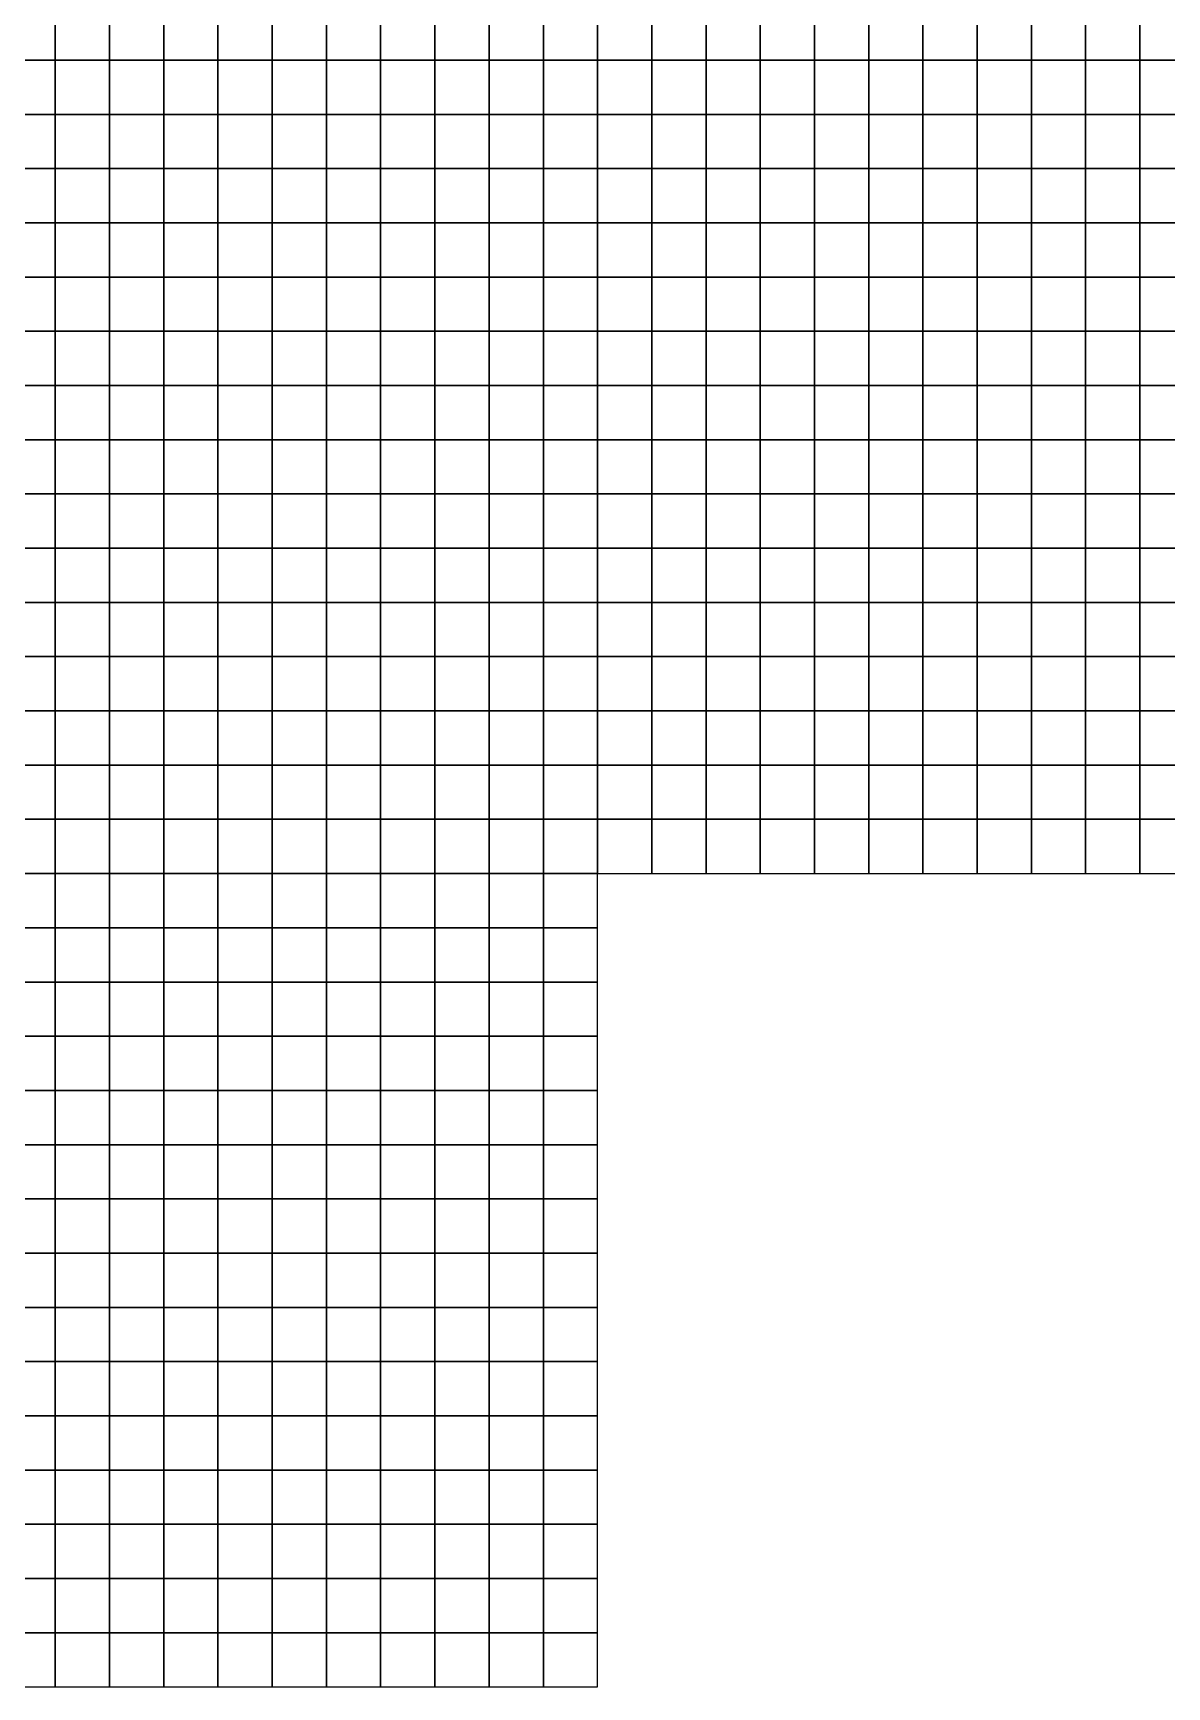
# Model space of a CAD drawing. Extents: x -2.8 to 74.5, y -0.2 to 18.4.
# Drawn here: x 10.09 to 14.27, y -0.2 to 5.9 of the extents above; entities that cross this region are included whole.
import ezdxf

# ---------------------------------------------------------------- set-up
doc = ezdxf.new("R2010")
doc.units = 0
doc.header["$MEASUREMENT"] = 0
doc.layers.add('layer_elements', color=7, linetype='Continuous')

msp = doc.modelspace()

# ---------------------------------------------------------------- linework, layer by layer
at = {"layer": 'layer_elements', "color": 171, "true_color": 0x8080ff}
for points in [[(9.97, 5.8), (10.17, 5.8), (10.17, 6), (9.97, 6)], [(10.17, 5.8), (10.37, 5.8), (10.37, 6), (10.17, 6)], [(10.37, 5.8), (10.57, 5.8), (10.57, 6), (10.37, 6)], [(10.57, 5.8), (10.77, 5.8), (10.77, 6), (10.57, 6)], [(10.77, 5.8), (10.97, 5.8), (10.97, 6), (10.77, 6)], [(10.97, 5.8), (11.17, 5.8), (11.17, 6), (10.97, 6)], [(11.17, 5.8), (11.37, 5.8), (11.37, 6), (11.17, 6)], [(11.37, 5.8), (11.57, 5.8), (11.57, 6), (11.37, 6)], [(11.57, 5.8), (11.77, 5.8), (11.77, 6), (11.57, 6)], [(11.77, 5.8), (11.97, 5.8), (11.97, 6), (11.77, 6)], [(11.97, 5.8), (12.17, 5.8, 0), (12.17, 6, 0), (11.97, 6)], [(12.17, 5.8, 0), (12.37, 5.8), (12.37, 6), (12.17, 6, 0)], [(12.37, 5.8), (12.57, 5.8), (12.57, 6), (12.37, 6)], [(12.57, 5.8), (12.77, 5.8), (12.77, 6), (12.57, 6)], [(12.77, 5.8), (12.97, 5.8), (12.97, 6), (12.77, 6)], [(12.97, 5.8), (13.17, 5.8), (13.17, 6), (12.97, 6)], [(13.17, 5.8), (13.37, 5.8), (13.37, 6), (13.17, 6)], [(13.37, 5.8), (13.57, 5.8), (13.57, 6), (13.37, 6)], [(13.57, 5.8), (13.77, 5.8), (13.77, 6), (13.57, 6)], [(13.77, 5.8), (13.97, 5.8), (13.97, 6), (13.77, 6)], [(13.97, 5.8), (14.17, 5.8), (14.17, 6), (13.97, 6)], [(14.17, 5.8), (14.37, 5.8), (14.37, 6), (14.17, 6)], [(9.97, 5.6), (10.17, 5.6), (10.17, 5.8), (9.97, 5.8)], [(10.17, 5.6), (10.37, 5.6), (10.37, 5.8), (10.17, 5.8)], [(10.37, 5.6), (10.57, 5.6), (10.57, 5.8), (10.37, 5.8)], [(10.57, 5.6), (10.77, 5.6), (10.77, 5.8), (10.57, 5.8)], [(10.77, 5.6), (10.97, 5.6), (10.97, 5.8), (10.77, 5.8)], [(10.97, 5.6), (11.17, 5.6), (11.17, 5.8), (10.97, 5.8)], [(11.17, 5.6), (11.37, 5.6), (11.37, 5.8), (11.17, 5.8)], [(11.37, 5.6), (11.57, 5.6), (11.57, 5.8), (11.37, 5.8)], [(11.57, 5.6), (11.77, 5.6), (11.77, 5.8), (11.57, 5.8)], [(11.77, 5.6), (11.97, 5.6), (11.97, 5.8), (11.77, 5.8)], [(11.97, 5.6), (12.17, 5.6, 0), (12.17, 5.8, 0), (11.97, 5.8)], [(12.17, 5.6, 0), (12.37, 5.6), (12.37, 5.8), (12.17, 5.8, 0)], [(12.37, 5.6), (12.57, 5.6), (12.57, 5.8), (12.37, 5.8)], [(12.57, 5.6), (12.77, 5.6), (12.77, 5.8), (12.57, 5.8)], [(12.77, 5.6), (12.97, 5.6), (12.97, 5.8), (12.77, 5.8)], [(12.97, 5.6), (13.17, 5.6), (13.17, 5.8), (12.97, 5.8)], [(13.17, 5.6), (13.37, 5.6), (13.37, 5.8), (13.17, 5.8)], [(13.37, 5.6), (13.57, 5.6), (13.57, 5.8), (13.37, 5.8)], [(13.57, 5.6), (13.77, 5.6), (13.77, 5.8), (13.57, 5.8)], [(13.77, 5.6), (13.97, 5.6), (13.97, 5.8), (13.77, 5.8)], [(13.97, 5.6), (14.17, 5.6), (14.17, 5.8), (13.97, 5.8)], [(14.17, 5.6), (14.37, 5.6), (14.37, 5.8), (14.17, 5.8)], [(9.97, 5.4), (10.17, 5.4), (10.17, 5.6), (9.97, 5.6)], [(10.17, 5.4), (10.37, 5.4), (10.37, 5.6), (10.17, 5.6)], [(10.37, 5.4), (10.57, 5.4), (10.57, 5.6), (10.37, 5.6)], [(10.57, 5.4), (10.77, 5.4), (10.77, 5.6), (10.57, 5.6)], [(10.77, 5.4), (10.97, 5.4), (10.97, 5.6), (10.77, 5.6)], [(10.97, 5.4), (11.17, 5.4), (11.17, 5.6), (10.97, 5.6)], [(11.17, 5.4), (11.37, 5.4), (11.37, 5.6), (11.17, 5.6)], [(11.37, 5.4), (11.57, 5.4), (11.57, 5.6), (11.37, 5.6)], [(11.57, 5.4), (11.77, 5.4), (11.77, 5.6), (11.57, 5.6)], [(11.77, 5.4), (11.97, 5.4), (11.97, 5.6), (11.77, 5.6)], [(11.97, 5.4), (12.17, 5.4, 0), (12.17, 5.6, 0), (11.97, 5.6)], [(12.17, 5.4, 0), (12.37, 5.4), (12.37, 5.6), (12.17, 5.6, 0)], [(12.37, 5.4), (12.57, 5.4), (12.57, 5.6), (12.37, 5.6)], [(12.57, 5.4), (12.77, 5.4), (12.77, 5.6), (12.57, 5.6)], [(12.77, 5.4), (12.97, 5.4), (12.97, 5.6), (12.77, 5.6)], [(12.97, 5.4), (13.17, 5.4), (13.17, 5.6), (12.97, 5.6)], [(13.17, 5.4), (13.37, 5.4), (13.37, 5.6), (13.17, 5.6)], [(13.37, 5.4), (13.57, 5.4), (13.57, 5.6), (13.37, 5.6)], [(13.57, 5.4), (13.77, 5.4), (13.77, 5.6), (13.57, 5.6)], [(13.77, 5.4), (13.97, 5.4), (13.97, 5.6), (13.77, 5.6)], [(13.97, 5.4), (14.17, 5.4), (14.17, 5.6), (13.97, 5.6)], [(14.17, 5.4), (14.37, 5.4), (14.37, 5.6), (14.17, 5.6)], [(9.97, 5.2), (10.17, 5.2), (10.17, 5.4), (9.97, 5.4)], [(10.17, 5.2), (10.37, 5.2), (10.37, 5.4), (10.17, 5.4)], [(10.37, 5.2), (10.57, 5.2), (10.57, 5.4), (10.37, 5.4)], [(10.57, 5.2), (10.77, 5.2), (10.77, 5.4), (10.57, 5.4)], [(10.77, 5.2), (10.97, 5.2), (10.97, 5.4), (10.77, 5.4)], [(10.97, 5.2), (11.17, 5.2), (11.17, 5.4), (10.97, 5.4)], [(11.17, 5.2), (11.37, 5.2), (11.37, 5.4), (11.17, 5.4)], [(11.37, 5.2), (11.57, 5.2), (11.57, 5.4), (11.37, 5.4)], [(11.57, 5.2), (11.77, 5.2), (11.77, 5.4), (11.57, 5.4)], [(11.77, 5.2), (11.97, 5.2), (11.97, 5.4), (11.77, 5.4)], [(11.97, 5.2), (12.17, 5.2, 0), (12.17, 5.4, 0), (11.97, 5.4)], [(12.17, 5.2, 0), (12.37, 5.2), (12.37, 5.4), (12.17, 5.4, 0)], [(12.37, 5.2), (12.57, 5.2), (12.57, 5.4), (12.37, 5.4)], [(12.57, 5.2), (12.77, 5.2), (12.77, 5.4), (12.57, 5.4)], [(12.77, 5.2), (12.97, 5.2), (12.97, 5.4), (12.77, 5.4)], [(12.97, 5.2), (13.17, 5.2), (13.17, 5.4), (12.97, 5.4)], [(13.17, 5.2), (13.37, 5.2), (13.37, 5.4), (13.17, 5.4)], [(13.37, 5.2), (13.57, 5.2), (13.57, 5.4), (13.37, 5.4)], [(13.57, 5.2), (13.77, 5.2), (13.77, 5.4), (13.57, 5.4)], [(13.77, 5.2), (13.97, 5.2), (13.97, 5.4), (13.77, 5.4)], [(13.97, 5.2), (14.17, 5.2), (14.17, 5.4), (13.97, 5.4)], [(14.17, 5.2), (14.37, 5.2), (14.37, 5.4), (14.17, 5.4)], [(9.97, 5), (10.17, 5), (10.17, 5.2), (9.97, 5.2)], [(10.17, 5), (10.37, 5), (10.37, 5.2), (10.17, 5.2)], [(10.37, 5), (10.57, 5), (10.57, 5.2), (10.37, 5.2)], [(10.57, 5), (10.77, 5), (10.77, 5.2), (10.57, 5.2)], [(10.77, 5), (10.97, 5), (10.97, 5.2), (10.77, 5.2)], [(10.97, 5), (11.17, 5), (11.17, 5.2), (10.97, 5.2)], [(11.17, 5), (11.37, 5), (11.37, 5.2), (11.17, 5.2)], [(11.37, 5), (11.57, 5), (11.57, 5.2), (11.37, 5.2)], [(11.57, 5), (11.77, 5), (11.77, 5.2), (11.57, 5.2)], [(11.77, 5), (11.97, 5), (11.97, 5.2), (11.77, 5.2)], [(11.97, 5), (12.17, 5, 0), (12.17, 5.2, 0), (11.97, 5.2)], [(12.17, 5, 0), (12.37, 5), (12.37, 5.2), (12.17, 5.2, 0)], [(12.37, 5), (12.57, 5), (12.57, 5.2), (12.37, 5.2)], [(12.57, 5), (12.77, 5), (12.77, 5.2), (12.57, 5.2)], [(12.77, 5), (12.97, 5), (12.97, 5.2), (12.77, 5.2)], [(12.97, 5), (13.17, 5), (13.17, 5.2), (12.97, 5.2)], [(13.17, 5), (13.37, 5), (13.37, 5.2), (13.17, 5.2)], [(13.37, 5), (13.57, 5), (13.57, 5.2), (13.37, 5.2)], [(13.57, 5), (13.77, 5), (13.77, 5.2), (13.57, 5.2)], [(13.77, 5), (13.97, 5), (13.97, 5.2), (13.77, 5.2)], [(13.97, 5), (14.17, 5), (14.17, 5.2), (13.97, 5.2)], [(14.17, 5), (14.37, 5), (14.37, 5.2), (14.17, 5.2)], [(9.97, 4.8), (10.17, 4.8), (10.17, 5), (9.97, 5)], [(10.17, 4.8), (10.37, 4.8), (10.37, 5), (10.17, 5)], [(10.37, 4.8), (10.57, 4.8), (10.57, 5), (10.37, 5)], [(10.57, 4.8), (10.77, 4.8), (10.77, 5), (10.57, 5)], [(10.77, 4.8), (10.97, 4.8), (10.97, 5), (10.77, 5)], [(10.97, 4.8), (11.17, 4.8), (11.17, 5), (10.97, 5)], [(11.17, 4.8), (11.37, 4.8), (11.37, 5), (11.17, 5)], [(11.37, 4.8), (11.57, 4.8), (11.57, 5), (11.37, 5)], [(11.57, 4.8), (11.77, 4.8), (11.77, 5), (11.57, 5)], [(11.77, 4.8), (11.97, 4.8), (11.97, 5), (11.77, 5)], [(11.97, 4.8), (12.17, 4.8, 0), (12.17, 5, 0), (11.97, 5)], [(12.17, 4.8, 0), (12.37, 4.8), (12.37, 5), (12.17, 5, 0)], [(12.37, 4.8), (12.57, 4.8), (12.57, 5), (12.37, 5)], [(12.57, 4.8), (12.77, 4.8), (12.77, 5), (12.57, 5)], [(12.77, 4.8), (12.97, 4.8), (12.97, 5), (12.77, 5)], [(12.97, 4.8), (13.17, 4.8), (13.17, 5), (12.97, 5)], [(13.17, 4.8), (13.37, 4.8), (13.37, 5), (13.17, 5)], [(13.37, 4.8), (13.57, 4.8), (13.57, 5), (13.37, 5)], [(13.57, 4.8), (13.77, 4.8), (13.77, 5), (13.57, 5)], [(13.77, 4.8), (13.97, 4.8), (13.97, 5), (13.77, 5)], [(13.97, 4.8), (14.17, 4.8), (14.17, 5), (13.97, 5)], [(14.17, 4.8), (14.37, 4.8), (14.37, 5), (14.17, 5)], [(9.97, 4.6), (10.17, 4.6), (10.17, 4.8), (9.97, 4.8)], [(10.17, 4.6), (10.37, 4.6), (10.37, 4.8), (10.17, 4.8)], [(10.37, 4.6), (10.57, 4.6), (10.57, 4.8), (10.37, 4.8)], [(10.57, 4.6), (10.77, 4.6), (10.77, 4.8), (10.57, 4.8)], [(10.77, 4.6), (10.97, 4.6), (10.97, 4.8), (10.77, 4.8)], [(10.97, 4.6), (11.17, 4.6), (11.17, 4.8), (10.97, 4.8)], [(11.17, 4.6), (11.37, 4.6), (11.37, 4.8), (11.17, 4.8)], [(11.37, 4.6), (11.57, 4.6), (11.57, 4.8), (11.37, 4.8)], [(11.57, 4.6), (11.77, 4.6), (11.77, 4.8), (11.57, 4.8)], [(11.77, 4.6), (11.97, 4.6), (11.97, 4.8), (11.77, 4.8)], [(11.97, 4.6), (12.17, 4.6, 0), (12.17, 4.8, 0), (11.97, 4.8)], [(12.17, 4.6, 0), (12.37, 4.6), (12.37, 4.8), (12.17, 4.8, 0)], [(12.37, 4.6), (12.57, 4.6), (12.57, 4.8), (12.37, 4.8)], [(12.57, 4.6), (12.77, 4.6), (12.77, 4.8), (12.57, 4.8)], [(12.77, 4.6), (12.97, 4.6), (12.97, 4.8), (12.77, 4.8)], [(12.97, 4.6), (13.17, 4.6), (13.17, 4.8), (12.97, 4.8)], [(13.17, 4.6), (13.37, 4.6), (13.37, 4.8), (13.17, 4.8)], [(13.37, 4.6), (13.57, 4.6), (13.57, 4.8), (13.37, 4.8)], [(13.57, 4.6), (13.77, 4.6), (13.77, 4.8), (13.57, 4.8)], [(13.77, 4.6), (13.97, 4.6), (13.97, 4.8), (13.77, 4.8)], [(13.97, 4.6), (14.17, 4.6), (14.17, 4.8), (13.97, 4.8)], [(14.17, 4.6), (14.37, 4.6), (14.37, 4.8), (14.17, 4.8)], [(9.97, 4.4), (10.17, 4.4), (10.17, 4.6), (9.97, 4.6)], [(10.17, 4.4), (10.37, 4.4), (10.37, 4.6), (10.17, 4.6)], [(10.37, 4.4), (10.57, 4.4), (10.57, 4.6), (10.37, 4.6)], [(10.57, 4.4), (10.77, 4.4), (10.77, 4.6), (10.57, 4.6)], [(10.77, 4.4), (10.97, 4.4), (10.97, 4.6), (10.77, 4.6)], [(10.97, 4.4), (11.17, 4.4), (11.17, 4.6), (10.97, 4.6)], [(11.17, 4.4), (11.37, 4.4), (11.37, 4.6), (11.17, 4.6)], [(11.37, 4.4), (11.57, 4.4), (11.57, 4.6), (11.37, 4.6)], [(11.57, 4.4), (11.77, 4.4), (11.77, 4.6), (11.57, 4.6)], [(11.77, 4.4), (11.97, 4.4), (11.97, 4.6), (11.77, 4.6)], [(11.97, 4.4), (12.17, 4.4, 0), (12.17, 4.6, 0), (11.97, 4.6)], [(12.17, 4.4, 0), (12.37, 4.4), (12.37, 4.6), (12.17, 4.6, 0)], [(12.37, 4.4), (12.57, 4.4), (12.57, 4.6), (12.37, 4.6)], [(12.57, 4.4), (12.77, 4.4), (12.77, 4.6), (12.57, 4.6)], [(12.77, 4.4), (12.97, 4.4), (12.97, 4.6), (12.77, 4.6)], [(12.97, 4.4), (13.17, 4.4), (13.17, 4.6), (12.97, 4.6)], [(13.17, 4.4), (13.37, 4.4), (13.37, 4.6), (13.17, 4.6)], [(13.37, 4.4), (13.57, 4.4), (13.57, 4.6), (13.37, 4.6)], [(13.57, 4.4), (13.77, 4.4), (13.77, 4.6), (13.57, 4.6)], [(13.77, 4.4), (13.97, 4.4), (13.97, 4.6), (13.77, 4.6)], [(13.97, 4.4), (14.17, 4.4), (14.17, 4.6), (13.97, 4.6)], [(14.17, 4.4), (14.37, 4.4), (14.37, 4.6), (14.17, 4.6)], [(9.97, 4.2), (10.17, 4.2), (10.17, 4.4), (9.97, 4.4)], [(10.17, 4.2), (10.37, 4.2), (10.37, 4.4), (10.17, 4.4)], [(10.37, 4.2), (10.57, 4.2), (10.57, 4.4), (10.37, 4.4)], [(10.57, 4.2), (10.77, 4.2), (10.77, 4.4), (10.57, 4.4)], [(10.77, 4.2), (10.97, 4.2), (10.97, 4.4), (10.77, 4.4)], [(10.97, 4.2), (11.17, 4.2), (11.17, 4.4), (10.97, 4.4)], [(11.17, 4.2), (11.37, 4.2), (11.37, 4.4), (11.17, 4.4)], [(11.37, 4.2), (11.57, 4.2), (11.57, 4.4), (11.37, 4.4)], [(11.57, 4.2), (11.77, 4.2), (11.77, 4.4), (11.57, 4.4)], [(11.77, 4.2), (11.97, 4.2), (11.97, 4.4), (11.77, 4.4)], [(11.97, 4.2), (12.17, 4.2, 0), (12.17, 4.4, 0), (11.97, 4.4)], [(12.17, 4.2, 0), (12.37, 4.2), (12.37, 4.4), (12.17, 4.4, 0)], [(12.37, 4.2), (12.57, 4.2), (12.57, 4.4), (12.37, 4.4)], [(12.57, 4.2), (12.77, 4.2), (12.77, 4.4), (12.57, 4.4)], [(12.77, 4.2), (12.97, 4.2), (12.97, 4.4), (12.77, 4.4)], [(12.97, 4.2), (13.17, 4.2), (13.17, 4.4), (12.97, 4.4)], [(13.17, 4.2), (13.37, 4.2), (13.37, 4.4), (13.17, 4.4)], [(13.37, 4.2), (13.57, 4.2), (13.57, 4.4), (13.37, 4.4)], [(13.57, 4.2), (13.77, 4.2), (13.77, 4.4), (13.57, 4.4)], [(13.77, 4.2), (13.97, 4.2), (13.97, 4.4), (13.77, 4.4)], [(13.97, 4.2), (14.17, 4.2), (14.17, 4.4), (13.97, 4.4)], [(14.17, 4.2), (14.37, 4.2), (14.37, 4.4), (14.17, 4.4)], [(9.97, 4), (10.17, 4), (10.17, 4.2), (9.97, 4.2)], [(10.17, 4), (10.37, 4), (10.37, 4.2), (10.17, 4.2)], [(10.37, 4), (10.57, 4), (10.57, 4.2), (10.37, 4.2)], [(10.57, 4), (10.77, 4), (10.77, 4.2), (10.57, 4.2)], [(10.77, 4), (10.97, 4), (10.97, 4.2), (10.77, 4.2)], [(10.97, 4), (11.17, 4), (11.17, 4.2), (10.97, 4.2)], [(11.17, 4), (11.37, 4), (11.37, 4.2), (11.17, 4.2)], [(11.37, 4), (11.57, 4), (11.57, 4.2), (11.37, 4.2)], [(11.57, 4), (11.77, 4), (11.77, 4.2), (11.57, 4.2)], [(11.77, 4), (11.97, 4), (11.97, 4.2), (11.77, 4.2)], [(11.97, 4), (12.17, 4, 0), (12.17, 4.2, 0), (11.97, 4.2)], [(12.17, 4, 0), (12.37, 4), (12.37, 4.2), (12.17, 4.2, 0)], [(12.37, 4), (12.57, 4), (12.57, 4.2), (12.37, 4.2)], [(12.57, 4), (12.77, 4), (12.77, 4.2), (12.57, 4.2)], [(12.77, 4), (12.97, 4), (12.97, 4.2), (12.77, 4.2)], [(12.97, 4), (13.17, 4), (13.17, 4.2), (12.97, 4.2)], [(13.17, 4), (13.37, 4), (13.37, 4.2), (13.17, 4.2)], [(13.37, 4), (13.57, 4), (13.57, 4.2), (13.37, 4.2)], [(13.57, 4), (13.77, 4), (13.77, 4.2), (13.57, 4.2)], [(13.77, 4), (13.97, 4), (13.97, 4.2), (13.77, 4.2)], [(13.97, 4), (14.17, 4), (14.17, 4.2), (13.97, 4.2)], [(14.17, 4), (14.37, 4), (14.37, 4.2), (14.17, 4.2)], [(9.97, 3.8), (10.17, 3.8), (10.17, 4), (9.97, 4)], [(10.17, 3.8), (10.37, 3.8), (10.37, 4), (10.17, 4)], [(10.37, 3.8), (10.57, 3.8), (10.57, 4), (10.37, 4)], [(10.57, 3.8), (10.77, 3.8), (10.77, 4), (10.57, 4)], [(10.77, 3.8), (10.97, 3.8), (10.97, 4), (10.77, 4)], [(10.97, 3.8), (11.17, 3.8), (11.17, 4), (10.97, 4)], [(11.17, 3.8), (11.37, 3.8), (11.37, 4), (11.17, 4)], [(11.37, 3.8), (11.57, 3.8), (11.57, 4), (11.37, 4)], [(11.57, 3.8), (11.77, 3.8), (11.77, 4), (11.57, 4)], [(11.77, 3.8), (11.97, 3.8), (11.97, 4), (11.77, 4)], [(11.97, 3.8), (12.17, 3.8, 0), (12.17, 4, 0), (11.97, 4)], [(12.17, 3.8, 0), (12.37, 3.8), (12.37, 4), (12.17, 4, 0)], [(12.37, 3.8), (12.57, 3.8), (12.57, 4), (12.37, 4)], [(12.57, 3.8), (12.77, 3.8), (12.77, 4), (12.57, 4)], [(12.77, 3.8), (12.97, 3.8), (12.97, 4), (12.77, 4)], [(12.97, 3.8), (13.17, 3.8), (13.17, 4), (12.97, 4)], [(13.17, 3.8), (13.37, 3.8), (13.37, 4), (13.17, 4)], [(13.37, 3.8), (13.57, 3.8), (13.57, 4), (13.37, 4)], [(13.57, 3.8), (13.77, 3.8), (13.77, 4), (13.57, 4)], [(13.77, 3.8), (13.97, 3.8), (13.97, 4), (13.77, 4)], [(13.97, 3.8), (14.17, 3.8), (14.17, 4), (13.97, 4)], [(14.17, 3.8), (14.37, 3.8), (14.37, 4), (14.17, 4)], [(9.97, 3.6), (10.17, 3.6), (10.17, 3.8), (9.97, 3.8)], [(10.17, 3.6), (10.37, 3.6), (10.37, 3.8), (10.17, 3.8)], [(10.37, 3.6), (10.57, 3.6), (10.57, 3.8), (10.37, 3.8)], [(10.57, 3.6), (10.77, 3.6), (10.77, 3.8), (10.57, 3.8)], [(10.77, 3.6), (10.97, 3.6), (10.97, 3.8), (10.77, 3.8)], [(10.97, 3.6), (11.17, 3.6), (11.17, 3.8), (10.97, 3.8)], [(11.17, 3.6), (11.37, 3.6), (11.37, 3.8), (11.17, 3.8)], [(11.37, 3.6), (11.57, 3.6), (11.57, 3.8), (11.37, 3.8)], [(11.57, 3.6), (11.77, 3.6), (11.77, 3.8), (11.57, 3.8)], [(11.77, 3.6), (11.97, 3.6), (11.97, 3.8), (11.77, 3.8)], [(11.97, 3.6), (12.17, 3.6, 0), (12.17, 3.8, 0), (11.97, 3.8)], [(12.17, 3.6, 0), (12.37, 3.6), (12.37, 3.8), (12.17, 3.8, 0)], [(12.37, 3.6), (12.57, 3.6), (12.57, 3.8), (12.37, 3.8)], [(12.57, 3.6), (12.77, 3.6), (12.77, 3.8), (12.57, 3.8)], [(12.77, 3.6), (12.97, 3.6), (12.97, 3.8), (12.77, 3.8)], [(12.97, 3.6), (13.17, 3.6), (13.17, 3.8), (12.97, 3.8)], [(13.17, 3.6), (13.37, 3.6), (13.37, 3.8), (13.17, 3.8)], [(13.37, 3.6), (13.57, 3.6), (13.57, 3.8), (13.37, 3.8)], [(13.57, 3.6), (13.77, 3.6), (13.77, 3.8), (13.57, 3.8)], [(13.77, 3.6), (13.97, 3.6), (13.97, 3.8), (13.77, 3.8)], [(13.97, 3.6), (14.17, 3.6), (14.17, 3.8), (13.97, 3.8)], [(14.17, 3.6), (14.37, 3.6), (14.37, 3.8), (14.17, 3.8)], [(9.97, 3.4), (10.17, 3.4), (10.17, 3.6), (9.97, 3.6)], [(10.17, 3.4), (10.37, 3.4), (10.37, 3.6), (10.17, 3.6)], [(10.37, 3.4), (10.57, 3.4), (10.57, 3.6), (10.37, 3.6)], [(10.57, 3.4), (10.77, 3.4), (10.77, 3.6), (10.57, 3.6)], [(10.77, 3.4), (10.97, 3.4), (10.97, 3.6), (10.77, 3.6)], [(10.97, 3.4), (11.17, 3.4), (11.17, 3.6), (10.97, 3.6)], [(11.17, 3.4), (11.37, 3.4), (11.37, 3.6), (11.17, 3.6)], [(11.37, 3.4), (11.57, 3.4), (11.57, 3.6), (11.37, 3.6)], [(11.57, 3.4), (11.77, 3.4), (11.77, 3.6), (11.57, 3.6)], [(11.77, 3.4), (11.97, 3.4), (11.97, 3.6), (11.77, 3.6)], [(11.97, 3.4), (12.17, 3.4, 0), (12.17, 3.6, 0), (11.97, 3.6)], [(12.17, 3.4, 0), (12.37, 3.4), (12.37, 3.6), (12.17, 3.6, 0)], [(12.37, 3.4), (12.57, 3.4), (12.57, 3.6), (12.37, 3.6)], [(12.57, 3.4), (12.77, 3.4), (12.77, 3.6), (12.57, 3.6)], [(12.77, 3.4), (12.97, 3.4), (12.97, 3.6), (12.77, 3.6)], [(12.97, 3.4), (13.17, 3.4), (13.17, 3.6), (12.97, 3.6)], [(13.17, 3.4), (13.37, 3.4), (13.37, 3.6), (13.17, 3.6)], [(13.37, 3.4), (13.57, 3.4), (13.57, 3.6), (13.37, 3.6)], [(13.57, 3.4), (13.77, 3.4), (13.77, 3.6), (13.57, 3.6)], [(13.77, 3.4), (13.97, 3.4), (13.97, 3.6), (13.77, 3.6)], [(13.97, 3.4), (14.17, 3.4), (14.17, 3.6), (13.97, 3.6)], [(14.17, 3.4), (14.37, 3.4), (14.37, 3.6), (14.17, 3.6)], [(9.97, 3.2), (10.17, 3.2), (10.17, 3.4), (9.97, 3.4)], [(10.17, 3.2), (10.37, 3.2), (10.37, 3.4), (10.17, 3.4)], [(10.37, 3.2), (10.57, 3.2), (10.57, 3.4), (10.37, 3.4)], [(10.57, 3.2), (10.77, 3.2), (10.77, 3.4), (10.57, 3.4)], [(10.77, 3.2), (10.97, 3.2), (10.97, 3.4), (10.77, 3.4)], [(10.97, 3.2), (11.17, 3.2), (11.17, 3.4), (10.97, 3.4)], [(11.17, 3.2), (11.37, 3.2), (11.37, 3.4), (11.17, 3.4)], [(11.37, 3.2), (11.57, 3.2), (11.57, 3.4), (11.37, 3.4)], [(11.57, 3.2), (11.77, 3.2), (11.77, 3.4), (11.57, 3.4)], [(11.77, 3.2), (11.97, 3.2), (11.97, 3.4), (11.77, 3.4)], [(11.97, 3.2), (12.17, 3.2, 0), (12.17, 3.4, 0), (11.97, 3.4)], [(12.17, 3.2, 0), (12.37, 3.2), (12.37, 3.4), (12.17, 3.4, 0)], [(12.37, 3.2), (12.57, 3.2), (12.57, 3.4), (12.37, 3.4)], [(12.57, 3.2), (12.77, 3.2), (12.77, 3.4), (12.57, 3.4)], [(12.77, 3.2), (12.97, 3.2), (12.97, 3.4), (12.77, 3.4)], [(12.97, 3.2), (13.17, 3.2), (13.17, 3.4), (12.97, 3.4)], [(13.17, 3.2), (13.37, 3.2), (13.37, 3.4), (13.17, 3.4)], [(13.37, 3.2), (13.57, 3.2), (13.57, 3.4), (13.37, 3.4)], [(13.57, 3.2), (13.77, 3.2), (13.77, 3.4), (13.57, 3.4)], [(13.77, 3.2), (13.97, 3.2), (13.97, 3.4), (13.77, 3.4)], [(13.97, 3.2), (14.17, 3.2), (14.17, 3.4), (13.97, 3.4)], [(14.17, 3.2), (14.37, 3.2), (14.37, 3.4), (14.17, 3.4)], [(9.97, 3), (10.17, 3), (10.17, 3.2), (9.97, 3.2)], [(10.17, 3), (10.37, 3), (10.37, 3.2), (10.17, 3.2)], [(10.37, 3), (10.57, 3), (10.57, 3.2), (10.37, 3.2)], [(10.57, 3), (10.77, 3), (10.77, 3.2), (10.57, 3.2)], [(10.77, 3), (10.97, 3), (10.97, 3.2), (10.77, 3.2)], [(10.97, 3), (11.17, 3), (11.17, 3.2), (10.97, 3.2)], [(11.17, 3), (11.37, 3), (11.37, 3.2), (11.17, 3.2)], [(11.37, 3), (11.57, 3), (11.57, 3.2), (11.37, 3.2)], [(11.57, 3), (11.77, 3), (11.77, 3.2), (11.57, 3.2)], [(11.77, 3), (11.97, 3), (11.97, 3.2), (11.77, 3.2)], [(11.97, 3), (12.17, 3, 0), (12.17, 3.2, 0), (11.97, 3.2)], [(12.17, 3, 0), (12.37, 3), (12.37, 3.2), (12.17, 3.2, 0)], [(12.37, 3), (12.57, 3), (12.57, 3.2), (12.37, 3.2)], [(12.57, 3), (12.77, 3), (12.77, 3.2), (12.57, 3.2)], [(12.77, 3), (12.97, 3), (12.97, 3.2), (12.77, 3.2)], [(12.97, 3), (13.17, 3), (13.17, 3.2), (12.97, 3.2)], [(13.17, 3), (13.37, 3), (13.37, 3.2), (13.17, 3.2)], [(13.37, 3), (13.57, 3), (13.57, 3.2), (13.37, 3.2)], [(13.57, 3), (13.77, 3), (13.77, 3.2), (13.57, 3.2)], [(13.77, 3), (13.97, 3), (13.97, 3.2), (13.77, 3.2)], [(13.97, 3), (14.17, 3), (14.17, 3.2), (13.97, 3.2)], [(14.17, 3), (14.37, 3), (14.37, 3.2), (14.17, 3.2)], [(9.97, 2.8), (10.17, 2.8), (10.17, 3), (9.97, 3)], [(10.17, 2.8), (10.37, 2.8), (10.37, 3), (10.17, 3)], [(10.37, 2.8), (10.57, 2.8), (10.57, 3), (10.37, 3)], [(10.57, 2.8), (10.77, 2.8), (10.77, 3), (10.57, 3)], [(10.77, 2.8), (10.97, 2.8), (10.97, 3), (10.77, 3)], [(10.97, 2.8), (11.17, 2.8), (11.17, 3), (10.97, 3)], [(11.17, 2.8), (11.37, 2.8), (11.37, 3), (11.17, 3)], [(11.37, 2.8), (11.57, 2.8), (11.57, 3), (11.37, 3)], [(11.57, 2.8), (11.77, 2.8), (11.77, 3), (11.57, 3)], [(11.77, 2.8), (11.97, 2.8), (11.97, 3), (11.77, 3)], [(11.97, 2.8), (12.17, 2.8, 0), (12.17, 3, 0), (11.97, 3)], [(12.17, 2.8, 0), (12.37, 2.8, 0), (12.37, 3), (12.17, 3, 0)], [(12.37, 2.8, 0), (12.57, 2.8, 0), (12.57, 3), (12.37, 3)], [(12.57, 2.8, 0), (12.77, 2.8, 0), (12.77, 3), (12.57, 3)], [(12.77, 2.8, 0), (12.97, 2.8, 0), (12.97, 3), (12.77, 3)], [(12.97, 2.8, 0), (13.17, 2.8, 0), (13.17, 3), (12.97, 3)], [(13.17, 2.8, 0), (13.37, 2.8, 0), (13.37, 3), (13.17, 3)], [(13.37, 2.8, 0), (13.57, 2.8, 0), (13.57, 3), (13.37, 3)], [(13.57, 2.8, 0), (13.77, 2.8, 0), (13.77, 3), (13.57, 3)], [(9.97, 2.6), (10.17, 2.6), (10.17, 2.8), (9.97, 2.8)], [(10.17, 2.6), (10.37, 2.6), (10.37, 2.8), (10.17, 2.8)], [(10.37, 2.6), (10.57, 2.6), (10.57, 2.8), (10.37, 2.8)], [(10.57, 2.6), (10.77, 2.6), (10.77, 2.8), (10.57, 2.8)], [(10.77, 2.6), (10.97, 2.6), (10.97, 2.8), (10.77, 2.8)], [(10.97, 2.6), (11.17, 2.6), (11.17, 2.8), (10.97, 2.8)], [(11.17, 2.6), (11.37, 2.6), (11.37, 2.8), (11.17, 2.8)], [(11.37, 2.6), (11.57, 2.6), (11.57, 2.8), (11.37, 2.8)], [(11.57, 2.6), (11.77, 2.6), (11.77, 2.8), (11.57, 2.8)], [(11.77, 2.6), (11.97, 2.6), (11.97, 2.8), (11.77, 2.8)], [(11.97, 2.6), (12.17, 2.6, 0), (12.17, 2.8, 0), (11.97, 2.8)], [(9.97, 2.4), (10.17, 2.4), (10.17, 2.6), (9.97, 2.6)], [(10.17, 2.4), (10.37, 2.4), (10.37, 2.6), (10.17, 2.6)], [(10.37, 2.4), (10.57, 2.4), (10.57, 2.6), (10.37, 2.6)], [(10.57, 2.4), (10.77, 2.4), (10.77, 2.6), (10.57, 2.6)], [(10.77, 2.4), (10.97, 2.4), (10.97, 2.6), (10.77, 2.6)], [(10.97, 2.4), (11.17, 2.4), (11.17, 2.6), (10.97, 2.6)], [(11.17, 2.4), (11.37, 2.4), (11.37, 2.6), (11.17, 2.6)], [(11.37, 2.4), (11.57, 2.4), (11.57, 2.6), (11.37, 2.6)], [(11.57, 2.4), (11.77, 2.4), (11.77, 2.6), (11.57, 2.6)], [(11.77, 2.4), (11.97, 2.4), (11.97, 2.6), (11.77, 2.6)], [(11.97, 2.4), (12.17, 2.4, 0), (12.17, 2.6, 0), (11.97, 2.6)], [(9.97, 2.2), (10.17, 2.2), (10.17, 2.4), (9.97, 2.4)], [(10.17, 2.2), (10.37, 2.2), (10.37, 2.4), (10.17, 2.4)], [(10.37, 2.2), (10.57, 2.2), (10.57, 2.4), (10.37, 2.4)], [(10.57, 2.2), (10.77, 2.2), (10.77, 2.4), (10.57, 2.4)], [(10.77, 2.2), (10.97, 2.2), (10.97, 2.4), (10.77, 2.4)], [(10.97, 2.2), (11.17, 2.2), (11.17, 2.4), (10.97, 2.4)], [(11.17, 2.2), (11.37, 2.2), (11.37, 2.4), (11.17, 2.4)], [(11.37, 2.2), (11.57, 2.2), (11.57, 2.4), (11.37, 2.4)], [(11.57, 2.2), (11.77, 2.2), (11.77, 2.4), (11.57, 2.4)], [(11.77, 2.2), (11.97, 2.2), (11.97, 2.4), (11.77, 2.4)], [(11.97, 2.2), (12.17, 2.2, 0), (12.17, 2.4, 0), (11.97, 2.4)], [(9.97, 2), (10.17, 2), (10.17, 2.2), (9.97, 2.2)], [(10.17, 2), (10.37, 2), (10.37, 2.2), (10.17, 2.2)], [(10.37, 2), (10.57, 2), (10.57, 2.2), (10.37, 2.2)], [(10.57, 2), (10.77, 2), (10.77, 2.2), (10.57, 2.2)], [(10.77, 2), (10.97, 2), (10.97, 2.2), (10.77, 2.2)], [(10.97, 2), (11.17, 2), (11.17, 2.2), (10.97, 2.2)], [(11.17, 2), (11.37, 2), (11.37, 2.2), (11.17, 2.2)], [(11.37, 2), (11.57, 2), (11.57, 2.2), (11.37, 2.2)], [(11.57, 2), (11.77, 2), (11.77, 2.2), (11.57, 2.2)], [(11.77, 2), (11.97, 2), (11.97, 2.2), (11.77, 2.2)], [(11.97, 2), (12.17, 2, 0), (12.17, 2.2, 0), (11.97, 2.2)], [(9.97, 1.8), (10.17, 1.8), (10.17, 2), (9.97, 2)], [(10.17, 1.8), (10.37, 1.8), (10.37, 2), (10.17, 2)], [(10.37, 1.8), (10.57, 1.8), (10.57, 2), (10.37, 2)], [(10.57, 1.8), (10.77, 1.8), (10.77, 2), (10.57, 2)], [(10.77, 1.8), (10.97, 1.8), (10.97, 2), (10.77, 2)], [(10.97, 1.8), (11.17, 1.8), (11.17, 2), (10.97, 2)], [(11.17, 1.8), (11.37, 1.8), (11.37, 2), (11.17, 2)], [(11.37, 1.8), (11.57, 1.8), (11.57, 2), (11.37, 2)], [(11.57, 1.8), (11.77, 1.8), (11.77, 2), (11.57, 2)], [(11.77, 1.8), (11.97, 1.8), (11.97, 2), (11.77, 2)], [(11.97, 1.8), (12.17, 1.8, 0), (12.17, 2, 0), (11.97, 2)], [(9.97, 1.6), (10.17, 1.6), (10.17, 1.8), (9.97, 1.8)], [(10.17, 1.6), (10.37, 1.6), (10.37, 1.8), (10.17, 1.8)], [(10.37, 1.6), (10.57, 1.6), (10.57, 1.8), (10.37, 1.8)], [(10.57, 1.6), (10.77, 1.6), (10.77, 1.8), (10.57, 1.8)], [(10.77, 1.6), (10.97, 1.6), (10.97, 1.8), (10.77, 1.8)], [(10.97, 1.6), (11.17, 1.6), (11.17, 1.8), (10.97, 1.8)], [(11.17, 1.6), (11.37, 1.6), (11.37, 1.8), (11.17, 1.8)], [(11.37, 1.6), (11.57, 1.6), (11.57, 1.8), (11.37, 1.8)], [(11.57, 1.6), (11.77, 1.6), (11.77, 1.8), (11.57, 1.8)], [(11.77, 1.6), (11.97, 1.6), (11.97, 1.8), (11.77, 1.8)], [(11.97, 1.6), (12.17, 1.6, 0), (12.17, 1.8, 0), (11.97, 1.8)], [(9.97, 1.4), (10.17, 1.4), (10.17, 1.6), (9.97, 1.6)], [(10.17, 1.4), (10.37, 1.4), (10.37, 1.6), (10.17, 1.6)], [(10.37, 1.4), (10.57, 1.4), (10.57, 1.6), (10.37, 1.6)], [(10.57, 1.4), (10.77, 1.4), (10.77, 1.6), (10.57, 1.6)], [(10.77, 1.4), (10.97, 1.4), (10.97, 1.6), (10.77, 1.6)], [(10.97, 1.4), (11.17, 1.4), (11.17, 1.6), (10.97, 1.6)], [(11.17, 1.4), (11.37, 1.4), (11.37, 1.6), (11.17, 1.6)], [(11.37, 1.4), (11.57, 1.4), (11.57, 1.6), (11.37, 1.6)], [(11.57, 1.4), (11.77, 1.4), (11.77, 1.6), (11.57, 1.6)], [(11.77, 1.4), (11.97, 1.4), (11.97, 1.6), (11.77, 1.6)], [(11.97, 1.4), (12.17, 1.4, 0), (12.17, 1.6, 0), (11.97, 1.6)], [(9.97, 1.2), (10.17, 1.2), (10.17, 1.4), (9.97, 1.4)], [(10.17, 1.2), (10.37, 1.2), (10.37, 1.4), (10.17, 1.4)], [(10.37, 1.2), (10.57, 1.2), (10.57, 1.4), (10.37, 1.4)], [(10.57, 1.2), (10.77, 1.2), (10.77, 1.4), (10.57, 1.4)], [(10.77, 1.2), (10.97, 1.2), (10.97, 1.4), (10.77, 1.4)], [(10.97, 1.2), (11.17, 1.2), (11.17, 1.4), (10.97, 1.4)], [(11.17, 1.2), (11.37, 1.2), (11.37, 1.4), (11.17, 1.4)], [(11.37, 1.2), (11.57, 1.2), (11.57, 1.4), (11.37, 1.4)], [(11.57, 1.2), (11.77, 1.2), (11.77, 1.4), (11.57, 1.4)], [(11.77, 1.2), (11.97, 1.2), (11.97, 1.4), (11.77, 1.4)], [(11.97, 1.2), (12.17, 1.2, 0), (12.17, 1.4, 0), (11.97, 1.4)], [(9.97, 1), (10.17, 1), (10.17, 1.2), (9.97, 1.2)], [(10.17, 1), (10.37, 1), (10.37, 1.2), (10.17, 1.2)], [(10.37, 1), (10.57, 1), (10.57, 1.2), (10.37, 1.2)], [(10.57, 1), (10.77, 1), (10.77, 1.2), (10.57, 1.2)], [(10.77, 1), (10.97, 1), (10.97, 1.2), (10.77, 1.2)], [(10.97, 1), (11.17, 1), (11.17, 1.2), (10.97, 1.2)], [(11.17, 1), (11.37, 1), (11.37, 1.2), (11.17, 1.2)], [(11.37, 1), (11.57, 1), (11.57, 1.2), (11.37, 1.2)], [(11.57, 1), (11.77, 1), (11.77, 1.2), (11.57, 1.2)], [(11.77, 1), (11.97, 1), (11.97, 1.2), (11.77, 1.2)], [(11.97, 1), (12.17, 1, 0), (12.17, 1.2, 0), (11.97, 1.2)], [(9.97, 0.8), (10.17, 0.8), (10.17, 1), (9.97, 1)], [(10.17, 0.8), (10.37, 0.8), (10.37, 1), (10.17, 1)], [(10.37, 0.8), (10.57, 0.8), (10.57, 1), (10.37, 1)], [(10.57, 0.8), (10.77, 0.8), (10.77, 1), (10.57, 1)], [(10.77, 0.8), (10.97, 0.8), (10.97, 1), (10.77, 1)], [(10.97, 0.8), (11.17, 0.8), (11.17, 1), (10.97, 1)], [(11.17, 0.8), (11.37, 0.8), (11.37, 1), (11.17, 1)], [(11.37, 0.8), (11.57, 0.8), (11.57, 1), (11.37, 1)], [(11.57, 0.8), (11.77, 0.8), (11.77, 1), (11.57, 1)], [(11.77, 0.8), (11.97, 0.8), (11.97, 1), (11.77, 1)], [(11.97, 0.8), (12.17, 0.8, 0), (12.17, 1, 0), (11.97, 1)], [(9.97, 0.6), (10.17, 0.6), (10.17, 0.8), (9.97, 0.8)], [(10.17, 0.6), (10.37, 0.6), (10.37, 0.8), (10.17, 0.8)], [(10.37, 0.6), (10.57, 0.6), (10.57, 0.8), (10.37, 0.8)], [(10.57, 0.6), (10.77, 0.6), (10.77, 0.8), (10.57, 0.8)], [(10.77, 0.6), (10.97, 0.6), (10.97, 0.8), (10.77, 0.8)], [(10.97, 0.6), (11.17, 0.6), (11.17, 0.8), (10.97, 0.8)], [(11.17, 0.6), (11.37, 0.6), (11.37, 0.8), (11.17, 0.8)], [(11.37, 0.6), (11.57, 0.6), (11.57, 0.8), (11.37, 0.8)], [(11.57, 0.6), (11.77, 0.6), (11.77, 0.8), (11.57, 0.8)], [(11.77, 0.6), (11.97, 0.6), (11.97, 0.8), (11.77, 0.8)], [(11.97, 0.6), (12.17, 0.6, 0), (12.17, 0.8, 0), (11.97, 0.8)], [(9.97, 0.4), (10.17, 0.4), (10.17, 0.6), (9.97, 0.6)], [(10.17, 0.4), (10.37, 0.4), (10.37, 0.6), (10.17, 0.6)], [(10.37, 0.4), (10.57, 0.4), (10.57, 0.6), (10.37, 0.6)], [(10.57, 0.4), (10.77, 0.4), (10.77, 0.6), (10.57, 0.6)], [(10.77, 0.4), (10.97, 0.4), (10.97, 0.6), (10.77, 0.6)], [(10.97, 0.4), (11.17, 0.4), (11.17, 0.6), (10.97, 0.6)], [(11.17, 0.4), (11.37, 0.4), (11.37, 0.6), (11.17, 0.6)], [(11.37, 0.4), (11.57, 0.4), (11.57, 0.6), (11.37, 0.6)], [(11.57, 0.4), (11.77, 0.4), (11.77, 0.6), (11.57, 0.6)], [(11.77, 0.4), (11.97, 0.4), (11.97, 0.6), (11.77, 0.6)], [(11.97, 0.4), (12.17, 0.4, 0), (12.17, 0.6, 0), (11.97, 0.6)], [(9.97, 0.2), (10.17, 0.2), (10.17, 0.4), (9.97, 0.4)], [(10.17, 0.2), (10.37, 0.2), (10.37, 0.4), (10.17, 0.4)], [(10.37, 0.2), (10.57, 0.2), (10.57, 0.4), (10.37, 0.4)], [(10.57, 0.2), (10.77, 0.2), (10.77, 0.4), (10.57, 0.4)], [(10.77, 0.2), (10.97, 0.2), (10.97, 0.4), (10.77, 0.4)], [(10.97, 0.2), (11.17, 0.2), (11.17, 0.4), (10.97, 0.4)], [(11.17, 0.2), (11.37, 0.2), (11.37, 0.4), (11.17, 0.4)], [(11.37, 0.2), (11.57, 0.2), (11.57, 0.4), (11.37, 0.4)], [(11.57, 0.2), (11.77, 0.2), (11.77, 0.4), (11.57, 0.4)], [(11.77, 0.2), (11.97, 0.2), (11.97, 0.4), (11.77, 0.4)], [(11.97, 0.2), (12.17, 0.2, 0), (12.17, 0.4, 0), (11.97, 0.4)], [(9.97, 0), (10.17, 0), (10.17, 0.2), (9.97, 0.2)], [(10.17, 0), (10.37, 0), (10.37, 0.2), (10.17, 0.2)], [(10.37, 0), (10.57, 0), (10.57, 0.2), (10.37, 0.2)], [(10.57, 0), (10.77, 0), (10.77, 0.2), (10.57, 0.2)], [(10.77, 0), (10.97, 0), (10.97, 0.2), (10.77, 0.2)], [(10.97, 0), (11.17, 0), (11.17, 0.2), (10.97, 0.2)], [(11.17, 0), (11.37, 0), (11.37, 0.2), (11.17, 0.2)], [(11.37, 0), (11.57, 0), (11.57, 0.2), (11.37, 0.2)], [(11.57, 0), (11.77, 0), (11.77, 0.2), (11.57, 0.2)], [(11.77, 0), (11.97, 0), (11.97, 0.2), (11.77, 0.2)], [(11.97, 0), (12.17, 0, 0), (12.17, 0.2, 0), (11.97, 0.2)], [(9.97, -0.2, 0), (10.17, -0.2, 0), (10.17, 0), (9.97, 0)], [(10.17, -0.2, 0), (10.37, -0.2, 0), (10.37, 0), (10.17, 0)], [(10.37, -0.2, 0), (10.57, -0.2, 0), (10.57, 0), (10.37, 0)], [(10.57, -0.2, 0), (10.77, -0.2, 0), (10.77, 0), (10.57, 0)], [(10.77, -0.2, 0), (10.97, -0.2, 0), (10.97, 0), (10.77, 0)], [(10.97, -0.2, 0), (11.17, -0.2, 0), (11.17, 0), (10.97, 0)], [(11.17, -0.2, 0), (11.37, -0.2, 0), (11.37, 0), (11.17, 0)], [(11.37, -0.2, 0), (11.57, -0.2, 0), (11.57, 0), (11.37, 0)], [(11.57, -0.2, 0), (11.77, -0.2, 0), (11.77, 0), (11.57, 0)], [(11.77, -0.2, 0), (11.97, -0.2, 0), (11.97, 0), (11.77, 0)], [(11.97, -0.2, 0), (12.17, -0.2, 0), (12.17, 0, 0), (11.97, 0)]]:
    msp.add_3dface(points, dxfattribs=at)
at = {"layer": 'layer_elements', "color": 51, "true_color": 0xffff73}
for points in [[(13.77, 2.8, 0), (13.97, 2.8, 0), (13.97, 3), (13.77, 3)], [(13.97, 2.8, 0), (14.17, 2.8, 0), (14.17, 3), (13.97, 3)], [(14.17, 2.8, 0), (14.37, 2.8, 0), (14.37, 3), (14.17, 3)]]:
    msp.add_3dface(points, dxfattribs=at)

doc.saveas('drawing.dxf')
